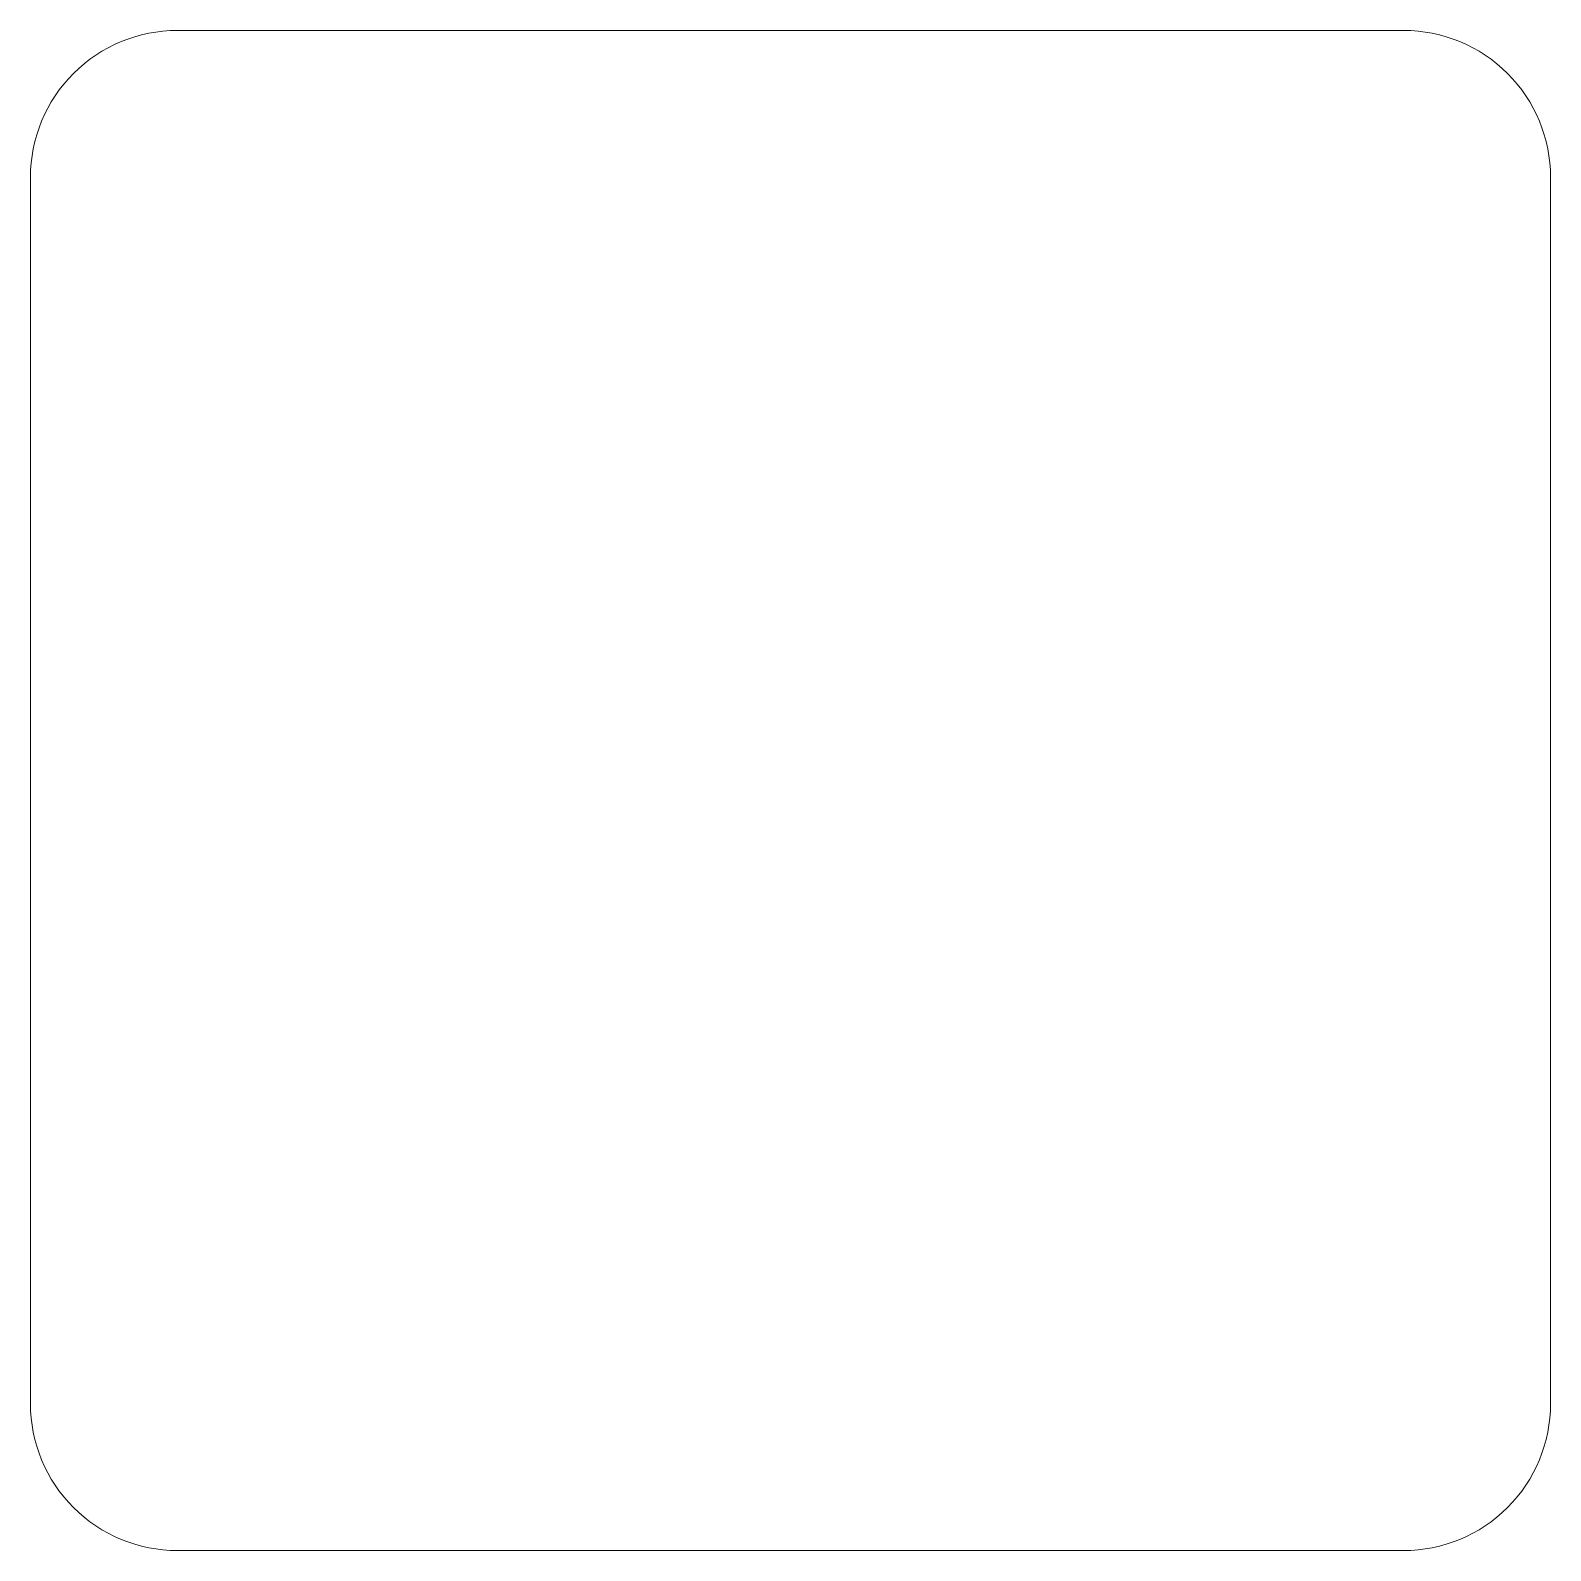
# Model space of a CAD drawing. Header units: millimetres. Extents: x 0 to 31, y 0 to 31.
import ezdxf

# ---------------------------------------------------------------- set-up
doc = ezdxf.new("R2010")
doc.units = ezdxf.units.MM
doc.linetypes.add('K5LT32768', pattern=[0])

msp = doc.modelspace()

# ---------------------------------------------------------------- linework, layer by layer
at = {"color": 58, "linetype": 'K5LT32768', "lineweight": 18, "true_color": 0x4c4c00}
for points in [[(3, 31, 0.414214), (0, 28)], [(31, 28, 0.414214), (28, 31)], [(0, 3, 0.414214), (3, 0)], [(28, 0, 0.414214), (31, 3)]]:
    msp.add_lwpolyline(points, format="xyb", dxfattribs=at)
for points in [[(3, 31), (28, 31)], [(0, 3), (0, 28)], [(31, 3), (31, 28)], [(3, 0), (28, 0)]]:
    msp.add_lwpolyline(points, dxfattribs=at)

doc.saveas('drawing.dxf')
